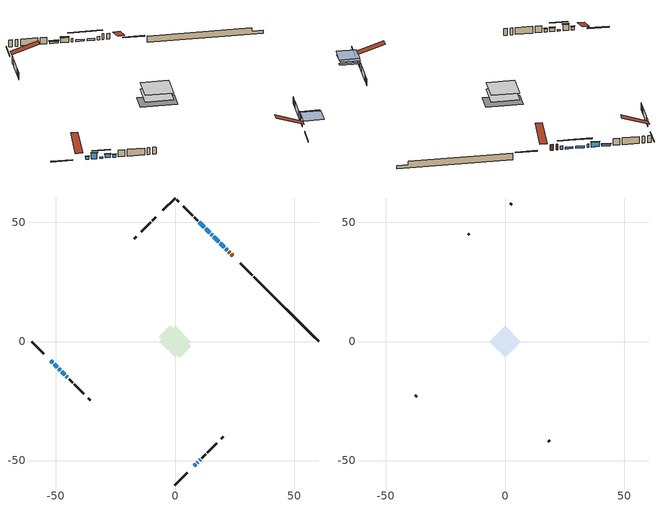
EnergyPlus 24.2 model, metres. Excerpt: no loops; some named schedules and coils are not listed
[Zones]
conditioned space
 floor adiabatic (AdiabaticFloorConstruction): -6.69,0 0,6.69 6.69,0 0,-6.69 z0.81
 floor foundation (Slab1 construction): -6.79,1.94 -1.94,6.79 6.79,-1.94 1.94,-6.79 z-1.53
 wall outside (RimJoist1 construction): 0,-60.26 5.09,-55.17 / -60.26,0 -55.17,-5.09 / 0,60.26 -5.09,55.17 / 32.44,27.81 27.35,32.9 z0.81:1.11
 wall outside (AdiabaticWallConstruction 1): 24.32,35.94 23.59,36.67 / 22.93,37.33 22.55,37.71 z0.81:2.84
 wall outside (AdiabaticWallConstruction): 21.9,38.36 21.41,38.85 / 15.66,44.59 15.29,44.97 z0.81:2.03; -52.14,-8.12 -51.43,-8.82 / -45.74,-14.52 -45.14,-15.12 z0.81:1.8; -50.78,-9.48 -49.48,-10.77 z0.81:2.94; 20.75,39.51 18.99,41.27 / 18.33,41.92 16.32,43.94 / 12.22,48.04 10.2,50.06 z0.81:1.5; 8.12,-52.14 8.77,-51.49 z0.81:1.42; 9.42,-50.83 9.65,-50.61 z0.81:1.14; -48.83,-11.43 -48.18,-12.08 z0.81:1.27; 14.63,45.62 12.87,47.39 z0.81:2.54; 10.3,-49.96 10.68,-49.58 z0.81:2.13; -47.53,-12.73 -46.39,-13.87 z0.81:2.05
 wall outside (Wall1 construction): 11.34,-48.92 12.82,-47.44 / -44.49,-15.77 -43,-17.26 / -8.12,52.14 -9.61,50.65 / 9.55,50.71 8.06,52.2 z0.81:3.25
 wall outside (Wall2 construction): 13.48,-46.78 17.48,-42.78 / -42.34,-17.92 -38.34,-21.91 / -10.27,49.99 -14.27,45.99 / 7.4,52.86 3.4,56.86 z0.81:3.25
 wall outside (Wall4 construction): 19.39,-40.87 20.22,-40.04 / -36.43,-23.82 -35.6,-24.66 / -16.18,44.08 -17.01,43.25 / 1.49,58.77 0.66,59.6 z0.81:3.25
 wall foundation (FoundationWall1 construction): 33.1,27.16,-1.53 33.1,27.16,0.81 57.54,2.72,0.81 57.54,2.72,-0.42 60.26,0,-0.42 60.26,0,-1.53
 window (WindowConstruction 6): 21.9,38.36 21.41,38.85 z0.81:2.03
 window (WindowConstruction 4): -52.14,-8.12 -51.44,-8.82 z0.81:1.8
 window (WindowConstruction 5): -50.78,-9.48 -49.49,-10.77 z0.81:2.94
 window (WindowConstruction 9): 20.75,39.51 18.99,41.27 z0.81:1.5
 window (WindowConstruction 10): 18.33,41.93 16.32,43.94 z0.81:1.5
 window (WindowConstruction 11): 8.12,-52.14 8.77,-51.49 z0.81:1.42
 window (WindowConstruction 12): 9.43,-50.83 9.64,-50.61 z0.81:1.14
 window (WindowConstruction 13): -48.83,-11.43 -48.18,-12.08 z0.81:1.27
 window (WindowConstruction 7): 15.66,44.6 15.29,44.97 z0.81:2.03
 window (WindowConstruction): 14.63,45.63 12.87,47.39 z0.81:2.54
 window (WindowConstruction 1): 12.22,48.04 10.2,50.06 z0.81:1.5
 window (WindowConstruction 8): 10.3,-49.96 10.68,-49.58 z0.81:2.13
 window (WindowConstruction 2): -47.52,-12.73 -46.39,-13.87 z0.81:2.05
 window (WindowConstruction 3): -45.74,-14.52 -45.14,-15.11 z0.81:1.8
 door (Door): 24.32,35.94 23.59,36.67 z0.81:2.84
 door (Door 1): 22.93,37.33 22.55,37.71 z0.81:2.84
 ceiling adiabatic (AdiabaticFloorConstruction): 0,-6.69 6.69,0 0,6.69 -6.69,0 z0.81
attic - vented
 floor to conditioned space (Floor1 construction Reversed): -6.69,0 0,6.69 6.69,0 0,-6.69 z3.25
 wall outside (Wall3 construction): 18.13,-42.12 18.73,-41.53 / -37.69,-22.57 -37.09,-23.17 / -14.92,45.34 -15.52,44.74 / 2.75,57.51 2.15,58.11 z0.81:3.25
 roof outside (Roof1 construction): 7.47,-52.79,3.25 0.95,-46.27,6.32 -0.77,-47.99,6.32 5.75,-54.51,3.25; -52.79,-7.47,3.25 -46.27,-0.95,6.32 -47.99,0.77,6.32 -54.51,-5.75,3.25; -7.47,52.79,3.25 -0.95,46.27,6.32 0.77,47.99,6.32 -5.75,54.51,3.25; 24.98,35.28,3.25 18.46,28.76,6.32 20.18,27.04,6.32 26.7,33.56,3.25
shading: -51.29,-8.97 -52.28,-7.98 -52.57,-8.27 -51.58,-9.26 z2; -49.34,-10.92 -50.92,-9.34 -51.21,-9.63 -49.63,-11.21 z3.14; 17.15,43.11 22.6,37.66 22.89,37.95 17.44,43.4 z4.1; 14.48,45.78 20.18,40.08 20.47,40.37 14.77,46.07 z4.1; 10.71,-49.55 6.19,-54.07 10.93,-58.82 15.45,-54.3 z4.16; 11.58,-48.68 7.49,-52.77 12.23,-57.51 16.33,-53.42 z3.88; -46.34,-13.92 -50.67,-9.59 -50.96,-9.88 -46.63,-14.21 z3.88; 12.73,47.53 14.78,45.48 15.07,45.77 13.02,47.82 z2.74; 10.06,50.2 12.36,47.9 12.65,48.19 10.35,50.49 z1.7; 10.89,-49.37 10.09,-50.17 14.83,-54.91 15.63,-54.11 z2.43; -46.25,-14.01 -47.67,-12.59 -47.96,-12.88 -46.54,-14.3 z2.25; -45,-15.26 -45.88,-14.38 -46.17,-14.67 -45.29,-15.55 z2
[Building]
Building 1: Terrain=Suburbs
[Site:Location]
Lennoxville_QC: Latitude {deg}=45.37; Longitude {deg}=-71.82; Time Zone {hr}=-5; Elevation {m}=181; Keep Site Location Information=Yes
[Site:GroundTemperature:Shallow]
1.13419, -1.04782, -1.22257, -0.187089, 3.96977, 8.10726, 11.6942, 13.9665, 14.1596, 12.3115, 8.81593, 4.80536
[Site:WaterMainsTemperature]
Calculation Method=Schedule; Temperature Schedule=mains temperature schedule
[Material] Roughness=Rough; Thermal Absorptance=0.9
Name | Thickness {m} | Conductivity {W/m-K} | Density {kg/m3} | Specific Heat {J/kg-K} | Solar Absorptance | Visible Absorptance
asphalt or fiberglass shingles | 0.00635 | 0.162714 | 1121.4 | 1465.45 | 0.4 | 0.4
ceiling loosefill ins | 0.169333 | 0.0480833 | 16.02 | 1046.75 | 0.7 | 0.7
ceiling stud and cavity | 0.1397 | 0.0832499 | 65.682 | 1177.47 | 0.7 | 0.7
concrete 4.0 in. | 0.1016 | 1.803125 | 2242.8 | 837.4 | 0.7 | 0.7
concrete 8.0 in. | 0.2032 | 1.803125 | 2242.8 | 837.4 | 0.7 | 0.7
door material | 0.04445 | 0.0451087 | 512.64 | 1214.23 | 0.7 | 0.7
exterior vertical ins | 0.0401387 | 0.029427 | 32.04 | 1214.23 | 0.7 | 0.7
floor covering | 0.0127 | 0.0433444 | 54.468 | 1339.84 | 0.6 | 0.6
floor rigid ins; wall rigid ins | 0.512978 | 0.029427 | 32.04 | 1214.23 | 0.7 | 0.7
floor stud and cavity | 0.1397 | 1.75129 | 37.0049 | 1207.88 | 0.7 | 0.7
furniture material conditioned space 1 | 0.1524 | 0.115458 | 640.8 | 1214.23 | 0.6 | 0.6
gypsum board | 0.0127 | 0.160291 | 801 | 837.4 | 0.6 | 0.6
gypsum board 1 | 0.0127 | 0.160291 | 801 | 837.4 | 0.7 | 0.7
osb sheathing 0.5 in. | 0.0127 | 0.115458 | 512.64 | 1214.23 | 0.7 | 0.7
osb sheathing 0.75 in. | 0.01905 | 0.115458 | 512.64 | 1214.23 | 0.7 | 0.7
osb sheathing 2.0 in. | 0.0508 | 0.115458 | 512.64 | 1214.23 | 0.7 | 0.7
rim joist stud and cavity | 0.0508 | 0.0454632 | 125.044 | 1163.47 | 0.6 | 0.6
wall stud and cavity | 0.1397 | 0.107214 | 139.0536 | 1170.24 | 0.7 | 0.7
wall stud and cavity 1 | 0.1397 | 0.0950161 | 139.0536 | 1170.24 | 0.7 | 0.7
wall stud and cavity 2 | 0.0889 | 6.1454 | 50.32683 | 1063.81 | 0.6 | 0.6
wall stud and cavity 3 | 0.1397 | 0.152171 | 139.0536 | 1170.24 | 0.7 | 0.7
wall stud and cavity 4 | 0.0889 | 0.380278 | 52.3479 | 1209.89 | 0.7 | 0.7
wall stud and cavity 5 | 0.0889 | 0.391764 | 83.0341 | 1211.67 | 0.7 | 0.7
wood siding | 0.0254 | 0.102417 | 544.68 | 1172.36 | 0.4 | 0.4
wood siding 1 | 0.00254 | 0.102417 | 544.68 | 1172.36 | 0.4 | 0.4
wood siding 2; wood siding 3; wood siding 4 | 0.0254 | 0.102417 | 544.68 | 1172.36 | 0.7 | 0.7
[WindowMaterial:SimpleGlazingSystem]
Name | U-Factor {W/m2-K} | Solar Heat Gain Coefficient
WindowMaterial | 2.890102 | 0.66
WindowMaterial 1 | 2.969594 | 0.55
WindowMaterial 10 | 3.000823 | 0.53
WindowMaterial 11 | 3.0383 | 0.46
WindowMaterial 12 | 2.99685 | 0.17
WindowMaterial 13 | 3.05136 | 0.42
WindowMaterial 2 | 2.921331 | 0.62
WindowMaterial 3 | 2.96789 | 0.55
WindowMaterial 4 | 2.95767 | 0.57
WindowMaterial 5 | 4.18071 | 0.68
WindowMaterial 6 | 2.975272 | 0.62
WindowMaterial 7 | 3.14959 | 0.45
WindowMaterial 8 | 3.023535 | 0.48
WindowMaterial 9 | 2.975272 | 0.56
[Construction]
AdiabaticFloorConstruction: floor stud and cavity, floor rigid ins, osb sheathing 0.75 in., floor covering
AdiabaticWallConstruction: wood siding 3, wall rigid ins, wall stud and cavity 4, gypsum board
AdiabaticWallConstruction 1: wood siding 4, wall rigid ins, wall stud and cavity 4, gypsum board
Door; Door 1: door material
Floor1 construction Reversed: gypsum board, ceiling stud and cavity, ceiling loosefill ins
FoundationWall1 construction: concrete 8.0 in., gypsum board 1
furniture construction conditioned space 1: furniture material conditioned space 1
PartitionWallConstruction: gypsum board, wall stud and cavity 5, gypsum board
RimJoist1 construction: wood siding 2, osb sheathing 2.0 in., rim joist stud and cavity
Roof1 construction: asphalt or fiberglass shingles
Slab1 construction: concrete 4.0 in.
Wall1 construction: wood siding, osb sheathing 0.5 in., wall stud and cavity, gypsum board
Wall2 construction: wood siding, osb sheathing 0.5 in., wall stud and cavity 1, gypsum board
Wall3 construction: wood siding 1, wall stud and cavity 2
Wall4 construction: wood siding, osb sheathing 0.5 in., wall stud and cavity 3, gypsum board
WindowConstruction: WindowMaterial
WindowConstruction 1: WindowMaterial 1
WindowConstruction 10: WindowMaterial 10
WindowConstruction 11: WindowMaterial 11
WindowConstruction 12: WindowMaterial 12
WindowConstruction 13: WindowMaterial 13
WindowConstruction 2: WindowMaterial 2
WindowConstruction 3: WindowMaterial 3
WindowConstruction 4: WindowMaterial 4
WindowConstruction 5: WindowMaterial 5
WindowConstruction 6: WindowMaterial 6
WindowConstruction 7: WindowMaterial 7
WindowConstruction 8: WindowMaterial 8
WindowConstruction 9: WindowMaterial 9
[Zone] Multiplier=1; Part of Total Floor Area=Yes
Name | Volume {m3}
attic - vented | 44.7228
conditioned space | 434
[Space]
Name | Zone | Volume {m3}
attic - vented 1 | attic - vented | 44.7228
conditioned space 1 | conditioned space | 434
[ZoneInfiltration:EffectiveLeakageArea]
infil attic - vented 1: Zone or Space=attic - vented 1; Schedule=Always On Discrete; Effective Air Leakage Area {cm2}=3841.29; Stack Coefficient=0.000383304; Wind Coefficient=1.32279e-05
[ZoneMixing]
whole house fan mix: Zone or Space=attic - vented; Schedule=Always On Continuous; Design Flow Rate Calculation Method=Flow/Zone; Design Flow Rate {m3/s}=0; Source Zone or Space=conditioned space
[SurfaceProperty:ExposedFoundationPerimeter]
Slab1: Exposed Perimeter Calculation Method=TotalExposedPerimeter; Total Exposed Perimeter {m}=38.406
[InternalMass] Zone or ZoneList=conditioned space; Space or SpaceList=conditioned space 1
Name | Construction | Surface Area {m2}
furniture mass conditioned space 1 | furniture construction conditioned space 1 | 69.72
partition wall mass | PartitionWallConstruction | 174.3
[Lights]
interior lighting: Zone or ZoneList or Space or SpaceList=conditioned space 1; Schedule=interior lighting schedule; Design Level Calculation Method=LightingLevel; Lighting Level {W}=343.2; Return Air Fraction=0; Fraction Radiant=0.6; Fraction Visible=0.2; Fraction Replaceable=1
[People]
occupants: Zone or ZoneList or Space or SpaceList=conditioned space 1; Number of People Schedule=occupants schedule; Number of People Calculation Method=People; Number of People=3; Fraction Radiant=0.314171; Sensible Heat Fraction=0.56303; Activity Level Schedule=occupants activity schedule; Carbon Dioxide Generation Rate {m3/s-W}=0; Enable ASHRAE 55 Comfort Warnings=No; Mean Radiant Temperature Calculation Type=EnclosureAveraged
[ElectricEquipment] Zone or ZoneList or Space or SpaceList=conditioned space 1; Design Level Calculation Method=EquipmentLevel
Name | Schedule | Design Level {W} | Fraction Latent | Fraction Radiant | Fraction Lost
clothes dryer | clothes dryer schedule | 140.772 | 0.015 | 0.081 | 0.85
clothes washer | clothes washer schedule | 32.1985 | 0.03 | 0.162 | 0.7
cooking range | cooking range schedule | 215.147 | 0.08 | 0.432 | 0.2
dishwasher | dishwasher schedule | 66.8632 | 0.3 | 0.18 | 0.4
fridge | fridge schedule | 72.9452 | 0 | 0.6 | 0
mech vent bath fan 0 | mech vent bath fan 0 schedule | 50.2 | 0 | 0 | 1
mech vent bath fan 1 | mech vent bath fan 1 schedule | 50.2 | 0 | 0 | 1
mech vent house fan | mech vent house fan schedule | 0 | 0 | 0 | 1
mech vent house fan cfis | mech vent house fan cfis schedule | 0 | 0 | 0 | 0
mech vent range fan 0 | mech vent range fan 0 schedule | 57 | 0 | 0 | 1
misc plug loads | misc plug loads schedule | 494.7 | 0.045 | 0.513 | 0.1
whole house fan | Always On Discrete | 0 | 0 | 0 | 1
[OtherEquipment] Zone or ZoneList or Space or SpaceList=conditioned space 1; Design Level Calculation Method=EquipmentLevel
Name | Fuel Type | Schedule | Design Level {W} | Fraction Latent | Fraction Radiant | Fraction Lost
clothes dryer 1 | Electricity | clothes dryer schedule | 0 | 0.015 | 0.081 | 0.85
cooking range 1 | Electricity | cooking range schedule | 0 | 0.08 | 0.432 | 0.2
general water use latent | None | general water use schedule | 62.594 | 1 | 0 | 0
general water use sensible | None | general water use schedule | -61.6891 | 0 | 0.6 | 0
mech vent house fan latent load | None | Always On Discrete | 0 | 1 | 0 | 0
mech vent house fan sensible load | None | Always On Discrete | 0 | 0 | 0 | 0
water heater energy adjustment1 | Electricity | Always On Discrete | 0.01 | 0 | 0 | 1
[ZoneInfiltration:DesignFlowRate] Zone or ZoneList or Space or SpaceList=conditioned space 1; Schedule=Always On Discrete; Design Flow Rate Calculation Method=Flow/Zone; Design Flow Rate {m3/s}=0
infil flow; natural vent flow; whole house fan flow
[ZoneControl:Thermostat]
conditioned space Thermostat: Zone or ZoneList=conditioned space; Control Type Schedule=conditioned space Thermostat Schedule; Control 1=conditioned space temperature setpoint; Temperature Difference Between Cutout And Setpoint {deltaC}=0
[ThermostatSetpoint:DualSetpoint]
conditioned space temperature setpoint: Heating Setpoint Temperature Schedule=heating setpoint; Cooling Setpoint Temperature Schedule=cooling setpoint
[AirLoopHVAC:UnitarySystem]
unit heater unitary system: Control Type=Load; Controlling Zone or Thermostat Location=conditioned space; Dehumidification Control Type=None; Availability Schedule=Always On Discrete; Supply Fan=unit heater supply fan; Fan Placement=BlowThrough; Supply Air Fan Operating Mode Schedule=unit heater auto fan schedule; Heating Coil=unit heater htg coil; DX Heating Coil Sizing Ratio=1; Use DOAS DX Cooling Coil=No; Minimum Supply Air Temperature {C}=2; Latent Load Control=SensibleOnlyLoadControl; Cooling Supply Air Flow Rate Method=None; Heating Supply Air Flow Rate Method=SupplyAirFlowRate; Heating Supply Air Flow Rate {m3/s}=0.00141584; No Load Supply Air Flow Rate Method=SupplyAirFlowRate; No Load Supply Air Flow Rate {m3/s}=0; No Load Supply Air Flow Rate Control Set To Low Speed=Yes; Maximum Supply Air Temperature {C}=48.8889; Maximum Outdoor Dry-Bulb Temperature for Supplemental Heater Operation {C}=21; Ancillary On-Cycle Electric Power {W}=0; Ancillary Off-Cycle Electric Power {W}=0
[Zone equipment]
conditioned space: electric baseboard, unit heater unitary system
[Foundation:Kiva]
Foundation Kiva 1: Initial Indoor Air Temperature {C}=18; Wall Height Above Grade {m}=0.810006; Wall Depth Below Slab {m}=0.2032; Custom Block Material Name 1=exterior vertical ins; Custom Block Depth 1 {m}=2.34001; Custom Block X Position 1 {m}=0.2159; Custom Block Z Position 1 {m}=0
[Foundation:Kiva:Settings]
Soil Conductivity {W/m-K}=0.849921; Soil Density {kg/m3}=1842.3; Soil Specific Heat {J/kg-K}=418.7; Ground Solar Absorptivity=0.9; Ground Thermal Absorptivity=0.9; Ground Surface Roughness {m}=0.03; Far-Field Width {m}=40; Deep-Ground Boundary Condition=ZeroFlux; Deep-Ground Depth {m}=40; Minimum Cell Dimension {m}=0.2; Maximum Cell Growth Coefficient=3; Simulation Timestep=Timestep
[Exterior:Lights]
exterior lighting: Schedule=exterior lighting schedule; Design Level {W}=75.6
[EnergyManagementSystem:Sensor] Output:Variable or Output:Meter Index Key=conditioned space
Name | Output:Variable or Output:Meter
conditioned_space_clg_unmet_s | Zone Cooling Setpoint Not Met Time
conditioned_space_htg_unmet_s | Zone Heating Setpoint Not Met Time
fridge_tin_s; tin_s; tin_s_1 | Zone Mean Air Temperature
tout_s | Zone Outdoor Air Drybulb Temperature
win_s | Zone Air Humidity Ratio
[Schedule:Constant]
Name | Hourly Value
Always On Continuous; mech vent house fan schedule; mech vent house fan cfis schedule; Always On Discrete | 1
occupants activity schedule | 117.228
fridge schedule; unit heater auto fan schedule | 0
[Schedule:Week:Daily]
interior lighting schedule Week Rule - Jan1-Jan27: interior lighting schedule day, interior lighting schedule day, interior lighting schedule day, interior lighting schedule day, interior lighting schedule day, interior lighting schedule day, interior lighting schedule day, interior lighting schedule default day, interior lighting schedule default day, interior lighting schedule default day, interior lighting schedule default day, interior lighting schedule default day
interior lighting schedule Week Rule - Jan28-Feb3: interior lighting schedule day, interior lighting schedule day, interior lighting schedule day, interior lighting schedule day, interior lighting schedule day 1, interior lighting schedule day 1, interior lighting schedule day 1, interior lighting schedule default day, interior lighting schedule default day, interior lighting schedule default day, interior lighting schedule default day, interior lighting schedule default day
interior lighting schedule Week Rule - Feb4-Feb24: interior lighting schedule day 1, interior lighting schedule day 1, interior lighting schedule day 1, interior lighting schedule day 1, interior lighting schedule day 1, interior lighting schedule day 1, interior lighting schedule day 1, interior lighting schedule default day, interior lighting schedule default day, interior lighting schedule default day, interior lighting schedule default day, interior lighting schedule default day
interior lighting schedule Week Rule - Feb25-Mar3: interior lighting schedule day 1, interior lighting schedule day 1, interior lighting schedule day 1, interior lighting schedule day 1, interior lighting schedule day 2, interior lighting schedule day 2, interior lighting schedule day 2, interior lighting schedule default day, interior lighting schedule default day, interior lighting schedule default day, interior lighting schedule default day, interior lighting schedule default day
interior lighting schedule Week Rule - Mar4-Mar31: interior lighting schedule day 2, interior lighting schedule day 2, interior lighting schedule day 2, interior lighting schedule day 2, interior lighting schedule day 2, interior lighting schedule day 2, interior lighting schedule day 2, interior lighting schedule default day, interior lighting schedule default day, interior lighting schedule default day, interior lighting schedule default day, interior lighting schedule default day
interior lighting schedule Week Rule - Apr1-Apr28: interior lighting schedule day 3, interior lighting schedule day 3, interior lighting schedule day 3, interior lighting schedule day 3, interior lighting schedule day 3, interior lighting schedule day 3, interior lighting schedule day 3, interior lighting schedule default day, interior lighting schedule default day, interior lighting schedule default day, interior lighting schedule default day, interior lighting schedule default day
interior lighting schedule Week Rule - Apr29-May5: interior lighting schedule day 3, interior lighting schedule day 3, interior lighting schedule day 4, interior lighting schedule day 4, interior lighting schedule day 4, interior lighting schedule day 4, interior lighting schedule day 4, interior lighting schedule default day, interior lighting schedule default day, interior lighting schedule default day, interior lighting schedule default day, interior lighting schedule default day
interior lighting schedule Week Rule - May6-May26: interior lighting schedule day 4, interior lighting schedule day 4, interior lighting schedule day 4, interior lighting schedule day 4, interior lighting schedule day 4, interior lighting schedule day 4, interior lighting schedule day 4, interior lighting schedule default day, interior lighting schedule default day, interior lighting schedule default day, interior lighting schedule default day, interior lighting schedule default day
interior lighting schedule Week Rule - May27-Jun2: interior lighting schedule day 4, interior lighting schedule day 4, interior lighting schedule day 4, interior lighting schedule day 4, interior lighting schedule day 4, interior lighting schedule day 5, interior lighting schedule day 5, interior lighting schedule default day, interior lighting schedule default day, interior lighting schedule default day, interior lighting schedule default day, interior lighting schedule default day
interior lighting schedule Week Rule - Jun3-Jun30: interior lighting schedule day 5, interior lighting schedule day 5, interior lighting schedule day 5, interior lighting schedule day 5, interior lighting schedule day 5, interior lighting schedule day 5, interior lighting schedule day 5, interior lighting schedule default day, interior lighting schedule default day, interior lighting schedule default day, interior lighting schedule default day, interior lighting schedule default day
interior lighting schedule Week Rule - Jul1-Jul28: interior lighting schedule day 6, interior lighting schedule day 6, interior lighting schedule day 6, interior lighting schedule day 6, interior lighting schedule day 6, interior lighting schedule day 6, interior lighting schedule day 6, interior lighting schedule default day, interior lighting schedule default day, interior lighting schedule default day, interior lighting schedule default day, interior lighting schedule default day
interior lighting schedule Week Rule - Jul29-Aug4: interior lighting schedule day 6, interior lighting schedule day 6, interior lighting schedule day 6, interior lighting schedule day 7, interior lighting schedule day 7, interior lighting schedule day 7, interior lighting schedule day 7, interior lighting schedule default day, interior lighting schedule default day, interior lighting schedule default day, interior lighting schedule default day, interior lighting schedule default day
interior lighting schedule Week Rule - Aug5-Aug25: interior lighting schedule day 7, interior lighting schedule day 7, interior lighting schedule day 7, interior lighting schedule day 7, interior lighting schedule day 7, interior lighting schedule day 7, interior lighting schedule day 7, interior lighting schedule default day, interior lighting schedule default day, interior lighting schedule default day, interior lighting schedule default day, interior lighting schedule default day
interior lighting schedule Week Rule - Aug26-Sep1: interior lighting schedule day 7, interior lighting schedule day 7, interior lighting schedule day 7, interior lighting schedule day 7, interior lighting schedule day 7, interior lighting schedule day 7, interior lighting schedule day 8, interior lighting schedule default day, interior lighting schedule default day, interior lighting schedule default day, interior lighting schedule default day, interior lighting schedule default day
interior lighting schedule Week Rule - Sep2-Sep29: interior lighting schedule day 8, interior lighting schedule day 8, interior lighting schedule day 8, interior lighting schedule day 8, interior lighting schedule day 8, interior lighting schedule day 8, interior lighting schedule day 8, interior lighting schedule default day, interior lighting schedule default day, interior lighting schedule default day, interior lighting schedule default day, interior lighting schedule default day
interior lighting schedule Week Rule - Sep30-Oct6: interior lighting schedule day 8, interior lighting schedule day 9, interior lighting schedule day 9, interior lighting schedule day 9, interior lighting schedule day 9, interior lighting schedule day 9, interior lighting schedule day 9, interior lighting schedule default day, interior lighting schedule default day, interior lighting schedule default day, interior lighting schedule default day, interior lighting schedule default day
interior lighting schedule Week Rule - Oct7-Oct27: interior lighting schedule day 9, interior lighting schedule day 9, interior lighting schedule day 9, interior lighting schedule day 9, interior lighting schedule day 9, interior lighting schedule day 9, interior lighting schedule day 9, interior lighting schedule default day, interior lighting schedule default day, interior lighting schedule default day, interior lighting schedule default day, interior lighting schedule default day
interior lighting schedule Week Rule - Oct28-Nov3: interior lighting schedule day 9, interior lighting schedule day 9, interior lighting schedule day 9, interior lighting schedule day 9, interior lighting schedule day 10, interior lighting schedule day 10, interior lighting schedule day 10, interior lighting schedule default day, interior lighting schedule default day, interior lighting schedule default day, interior lighting schedule default day, interior lighting schedule default day
interior lighting schedule Week Rule - Nov4-Nov24: interior lighting schedule day 10, interior lighting schedule day 10, interior lighting schedule day 10, interior lighting schedule day 10, interior lighting schedule day 10, interior lighting schedule day 10, interior lighting schedule day 10, interior lighting schedule default day, interior lighting schedule default day, interior lighting schedule default day, interior lighting schedule default day, interior lighting schedule default day
interior lighting schedule Week Rule - Nov25-Dec1: interior lighting schedule day 10, interior lighting schedule day 10, interior lighting schedule day 10, interior lighting schedule day 10, interior lighting schedule day 10, interior lighting schedule day 10, interior lighting schedule day 11, interior lighting schedule default day, interior lighting schedule default day, interior lighting schedule default day, interior lighting schedule default day, interior lighting schedule default day
interior lighting schedule Week Rule - Dec2-Dec31: interior lighting schedule day 11, interior lighting schedule day 11, interior lighting schedule day 11, interior lighting schedule day 11, interior lighting schedule day 11, interior lighting schedule day 11, interior lighting schedule day 11, interior lighting schedule default day, interior lighting schedule default day, interior lighting schedule default day, interior lighting schedule default day, interior lighting schedule default day
occupants schedule Week Rule - Jan1-Dec31: occupants schedule day, occupants schedule day, occupants schedule day, occupants schedule day, occupants schedule day, occupants schedule day, occupants schedule day, occupants schedule default day, occupants schedule default day, occupants schedule default day, occupants schedule default day, occupants schedule default day
clothes dryer schedule Week Rule - Jan1-Dec31: clothes dryer schedule day, clothes dryer schedule day, clothes dryer schedule day, clothes dryer schedule day, clothes dryer schedule day, clothes dryer schedule day, clothes dryer schedule day, clothes dryer schedule default day, clothes dryer schedule default day, clothes dryer schedule default day, clothes dryer schedule default day, clothes dryer schedule default day
clothes washer schedule Week Rule - Jan1-Dec31: clothes washer schedule day, clothes washer schedule day, clothes washer schedule day, clothes washer schedule day, clothes washer schedule day, clothes washer schedule day, clothes washer schedule day, clothes washer schedule default day, clothes washer schedule default day, clothes washer schedule default day, clothes washer schedule default day, clothes washer schedule default day
cooking range schedule Week Rule - Jan1-Dec31: cooking range schedule day, cooking range schedule day, cooking range schedule day, cooking range schedule day, cooking range schedule day, cooking range schedule day, cooking range schedule day, cooking range schedule default day, cooking range schedule default day, cooking range schedule default day, cooking range schedule default day, cooking range schedule default day
dishwasher schedule Week Rule - Jan1-Dec31: dishwasher schedule day, dishwasher schedule day, dishwasher schedule day, dishwasher schedule day, dishwasher schedule day, dishwasher schedule day, dishwasher schedule day, dishwasher schedule default day, dishwasher schedule default day, dishwasher schedule default day, dishwasher schedule default day, dishwasher schedule default day
mech vent bath fan 0 schedule Week Rule - Jan1-Dec31: mech vent bath fan 0 schedule day, mech vent bath fan 0 schedule day, mech vent bath fan 0 schedule day, mech vent bath fan 0 schedule day, mech vent bath fan 0 schedule day, mech vent bath fan 0 schedule day, mech vent bath fan 0 schedule day, mech vent bath fan 0 schedule default day, mech vent bath fan 0 schedule default day, mech vent bath fan 0 schedule default day, mech vent bath fan 0 schedule default day, mech vent bath fan 0 schedule default day
mech vent bath fan 1 schedule Week Rule - Jan1-Dec31: mech vent bath fan 1 schedule day, mech vent bath fan 1 schedule day, mech vent bath fan 1 schedule day, mech vent bath fan 1 schedule day, mech vent bath fan 1 schedule day, mech vent bath fan 1 schedule day, mech vent bath fan 1 schedule day, mech vent bath fan 1 schedule default day, mech vent bath fan 1 schedule default day, mech vent bath fan 1 schedule default day, mech vent bath fan 1 schedule default day, mech vent bath fan 1 schedule default day
mech vent range fan 0 schedule Week Rule - Jan1-Dec31: mech vent range fan 0 schedule day, mech vent range fan 0 schedule day, mech vent range fan 0 schedule day, mech vent range fan 0 schedule day, mech vent range fan 0 schedule day, mech vent range fan 0 schedule day, mech vent range fan 0 schedule day, mech vent range fan 0 schedule default day, mech vent range fan 0 schedule default day, mech vent range fan 0 schedule default day, mech vent range fan 0 schedule default day, mech vent range fan 0 schedule default day
misc plug loads schedule Week Rule - Jan1-Dec31: misc plug loads schedule day, misc plug loads schedule day, misc plug loads schedule day, misc plug loads schedule day, misc plug loads schedule day, misc plug loads schedule day, misc plug loads schedule day, misc plug loads schedule default day, misc plug loads schedule default day, misc plug loads schedule default day, misc plug loads schedule default day, misc plug loads schedule default day
general water use schedule Week Rule - Jan1-Dec31: general water use schedule day, general water use schedule day, general water use schedule day, general water use schedule day, general water use schedule day, general water use schedule day, general water use schedule day, general water use schedule default day, general water use schedule default day, general water use schedule default day, general water use schedule default day, general water use schedule default day
exterior lighting schedule Week Rule - Jan1-Jan27: exterior lighting schedule day, exterior lighting schedule day, exterior lighting schedule day, exterior lighting schedule day, exterior lighting schedule day, exterior lighting schedule day, exterior lighting schedule day, exterior lighting schedule default day, exterior lighting schedule default day, exterior lighting schedule default day, exterior lighting schedule default day, exterior lighting schedule default day
exterior lighting schedule Week Rule - Jan28-Feb3: exterior lighting schedule day, exterior lighting schedule day, exterior lighting schedule day, exterior lighting schedule day, exterior lighting schedule day 1, exterior lighting schedule day 1, exterior lighting schedule day 1, exterior lighting schedule default day, exterior lighting schedule default day, exterior lighting schedule default day, exterior lighting schedule default day, exterior lighting schedule default day
exterior lighting schedule Week Rule - Feb4-Feb24: exterior lighting schedule day 1, exterior lighting schedule day 1, exterior lighting schedule day 1, exterior lighting schedule day 1, exterior lighting schedule day 1, exterior lighting schedule day 1, exterior lighting schedule day 1, exterior lighting schedule default day, exterior lighting schedule default day, exterior lighting schedule default day, exterior lighting schedule default day, exterior lighting schedule default day
exterior lighting schedule Week Rule - Feb25-Mar3: exterior lighting schedule day 1, exterior lighting schedule day 1, exterior lighting schedule day 1, exterior lighting schedule day 1, exterior lighting schedule day 2, exterior lighting schedule day 2, exterior lighting schedule day 2, exterior lighting schedule default day, exterior lighting schedule default day, exterior lighting schedule default day, exterior lighting schedule default day, exterior lighting schedule default day
exterior lighting schedule Week Rule - Mar4-Mar31: exterior lighting schedule day 2, exterior lighting schedule day 2, exterior lighting schedule day 2, exterior lighting schedule day 2, exterior lighting schedule day 2, exterior lighting schedule day 2, exterior lighting schedule day 2, exterior lighting schedule default day, exterior lighting schedule default day, exterior lighting schedule default day, exterior lighting schedule default day, exterior lighting schedule default day
exterior lighting schedule Week Rule - Apr1-Apr28: exterior lighting schedule day 3, exterior lighting schedule day 3, exterior lighting schedule day 3, exterior lighting schedule day 3, exterior lighting schedule day 3, exterior lighting schedule day 3, exterior lighting schedule day 3, exterior lighting schedule default day, exterior lighting schedule default day, exterior lighting schedule default day, exterior lighting schedule default day, exterior lighting schedule default day
exterior lighting schedule Week Rule - Apr29-May5: exterior lighting schedule day 3, exterior lighting schedule day 3, exterior lighting schedule day 4, exterior lighting schedule day 4, exterior lighting schedule day 4, exterior lighting schedule day 4, exterior lighting schedule day 4, exterior lighting schedule default day, exterior lighting schedule default day, exterior lighting schedule default day, exterior lighting schedule default day, exterior lighting schedule default day
exterior lighting schedule Week Rule - May6-May26: exterior lighting schedule day 4, exterior lighting schedule day 4, exterior lighting schedule day 4, exterior lighting schedule day 4, exterior lighting schedule day 4, exterior lighting schedule day 4, exterior lighting schedule day 4, exterior lighting schedule default day, exterior lighting schedule default day, exterior lighting schedule default day, exterior lighting schedule default day, exterior lighting schedule default day
exterior lighting schedule Week Rule - May27-Jun2: exterior lighting schedule day 4, exterior lighting schedule day 4, exterior lighting schedule day 4, exterior lighting schedule day 4, exterior lighting schedule day 4, exterior lighting schedule day 5, exterior lighting schedule day 5, exterior lighting schedule default day, exterior lighting schedule default day, exterior lighting schedule default day, exterior lighting schedule default day, exterior lighting schedule default day
[Schedule:Year]
interior lighting schedule: interior lighting schedule Week Rule - Jan1-Jan27, 1, 1, 1, 27, interior lighting schedule Week Rule - Jan28-Feb3, 1, 28, 2, 3, interior lighting schedule Week Rule - Feb4-Feb24, 2, 4, 2, 24, interior lighting schedule Week Rule - Feb25-Mar3, 2, 25, 3, 3, interior lighting schedule Week Rule - Mar4-Mar31, 3, 4, 3, 31, interior lighting schedule Week Rule - Apr1-Apr28, 4, 1, 4, 28, interior lighting schedule Week Rule - Apr29-May5, 4, 29, 5, 5, interior lighting schedule Week Rule - May6-May26, 5, 6, 5, 26, interior lighting schedule Week Rule - May27-Jun2, 5, 27, 6, 2, interior lighting schedule Week Rule - Jun3-Jun30, 6, 3, 6, 30, interior lighting schedule Week Rule - Jul1-Jul28, 7, 1, 7, 28, interior lighting schedule Week Rule - Jul29-Aug4, 7, 29, 8, 4, interior lighting schedule Week Rule - Aug5-Aug25, 8, 5, 8, 25, interior lighting schedule Week Rule - Aug26-Sep1, 8, 26, 9, 1, interior lighting schedule Week Rule - Sep2-Sep29, 9, 2, 9, 29, interior lighting schedule Week Rule - Sep30-Oct6, 9, 30, 10, 6, interior lighting schedule Week Rule - Oct7-Oct27, 10, 7, 10, 27, interior lighting schedule Week Rule - Oct28-Nov3, 10, 28, 11, 3, interior lighting schedule Week Rule - Nov4-Nov24, 11, 4, 11, 24, interior lighting schedule Week Rule - Nov25-Dec1, 11, 25, 12, 1, interior lighting schedule Week Rule - Dec2-Dec31, 12, 2, 12, 31
occupants schedule: occupants schedule Week Rule - Jan1-Dec31, 1, 1, 12, 31
clothes dryer schedule: clothes dryer schedule Week Rule - Jan1-Dec31, 1, 1, 12, 31
clothes washer schedule: clothes washer schedule Week Rule - Jan1-Dec31, 1, 1, 12, 31
cooking range schedule: cooking range schedule Week Rule - Jan1-Dec31, 1, 1, 12, 31
dishwasher schedule: dishwasher schedule Week Rule - Jan1-Dec31, 1, 1, 12, 31
mech vent bath fan 0 schedule: mech vent bath fan 0 schedule Week Rule - Jan1-Dec31, 1, 1, 12, 31
mech vent bath fan 1 schedule: mech vent bath fan 1 schedule Week Rule - Jan1-Dec31, 1, 1, 12, 31
mech vent range fan 0 schedule: mech vent range fan 0 schedule Week Rule - Jan1-Dec31, 1, 1, 12, 31
misc plug loads schedule: misc plug loads schedule Week Rule - Jan1-Dec31, 1, 1, 12, 31
general water use schedule: general water use schedule Week Rule - Jan1-Dec31, 1, 1, 12, 31
exterior lighting schedule: exterior lighting schedule Week Rule - Jan1-Jan27, 1, 1, 1, 27, exterior lighting schedule Week Rule - Jan28-Feb3, 1, 28, 2, 3, exterior lighting schedule Week Rule - Feb4-Feb24, 2, 4, 2, 24, exterior lighting schedule Week Rule - Feb25-Mar3, 2, 25, 3, 3, exterior lighting schedule Week Rule - Mar4-Mar31, 3, 4, 3, 31, exterior lighting schedule Week Rule - Apr1-Apr28, 4, 1, 4, 28, exterior lighting schedule Week Rule - Apr29-May5, 4, 29, 5, 5, exterior lighting schedule Week Rule - May6-May26, 5, 6, 5, 26, exterior lighting schedule Week Rule - May27-Jun2, 5, 27, 6, 2, exterior lighting schedule Week Rule - Jun3-Jun30, 6, 3, 6, 30, exterior lighting schedule Week Rule - Jul1-Jul28, 7, 1, 7, 28, exterior lighting schedule Week Rule - Jul29-Aug4, 7, 29, 8, 4, exterior lighting schedule Week Rule - Aug5-Aug25, 8, 5, 8, 25, exterior lighting schedule Week Rule - Aug26-Sep1, 8, 26, 9, 1, exterior lighting schedule Week Rule - Sep2-Sep29, 9, 2, 9, 29, exterior lighting schedule Week Rule - Sep30-Oct6, 9, 30, 10, 6, exterior lighting schedule Week Rule - Oct7-Oct27, 10, 7, 10, 27, exterior lighting schedule Week Rule - Oct28-Nov3, 10, 28, 11, 3, exterior lighting schedule Week Rule - Nov4-Nov24, 11, 4, 11, 24, exterior lighting schedule Week Rule - Nov25-Dec1, 11, 25, 12, 1, exterior lighting schedule Week Rule - Dec2-Dec31, 12, 2, 12, 31
[Schedule:Compact]
conditioned space Thermostat Schedule: Through: 12/31, For: AllDays, Until: 24:00, 4
mains temperature schedule: Through: 01/01, For: AllDays, Until: 24:00, 5.95333, Through: 01/02, For: AllDays, Until: 24:00, 5.88111, Through: 01/03, For: AllDays, Until: 24:00, 5.81, Through: 01/04, For: AllDays, Until: 24:00, 5.74, Through: 01/05, For: AllDays, Until: 24:00, 5.67111, Through: 01/06, For: AllDays, Until: 24:00, 5.60333, Through: 01/07, For: AllDays, Until: 24:00, 5.53667, Through: 01/08, For: AllDays, Until: 24:00, 5.47111, Through: 01/09, For: AllDays, Until: 24:00, 5.40722, Through: 01/10, For: AllDays, Until: 24:00, 5.34444, Through: 01/11, For: AllDays, Until: 24:00, 5.28278, Through: 01/12, For: AllDays, Until: 24:00, 5.22278, Through: 01/13, For: AllDays, Until: 24:00, 5.16333, Through: 01/14, For: AllDays, Until: 24:00, 5.10611, Through: 01/15, For: AllDays, Until: 24:00, 5.04944, Through: 01/16, For: AllDays, Until: 24:00, 4.995, Through: 01/17, For: AllDays, Until: 24:00, 4.94111, Through: 01/18, For: AllDays, Until: 24:00, 4.88889, Through: 01/19, For: AllDays, Until: 24:00, 4.83833, Through: 01/20, For: AllDays, Until: 24:00, 4.78889, Through: 01/21, For: AllDays, Until: 24:00, 4.74111, Through: 01/22, For: AllDays, Until: 24:00, 4.69444, Through: 01/23, For: AllDays, Until: 24:00, 4.64944, Through: 01/24, For: AllDays, Until: 24:00, 4.60611, Through: 01/25, For: AllDays, Until: 24:00, 4.56389, Through: 01/26, For: AllDays, Until: 24:00, 4.52333, Through: 01/27, For: AllDays, Until: 24:00, 4.48444, Through: 01/28, For: AllDays, Until: 24:00, 4.44722, Through: 01/29, For: AllDays, Until: 24:00, 4.41111, Through: 01/30, For: AllDays, Until: 24:00, 4.37667, Through: 01/31, For: AllDays, Until: 24:00, 4.34389, Through: 02/01, For: AllDays, Until: 24:00, 4.31278, Through: 02/02, For: AllDays, Until: 24:00, 4.28278, Through: 02/03, For: AllDays, Until: 24:00, 4.255, Through: 02/04, For: AllDays, Until: 24:00, 4.22833, Through: 02/05, For: AllDays, Until: 24:00, 4.20333, Through: 02/06, For: AllDays, Until: 24:00, 4.18, Through: 02/07, For: AllDays, Until: 24:00, 4.15833, Through: 02/08, For: AllDays, Until: 24:00, 4.13833, Through: 02/09, For: AllDays, Until: 24:00, 4.12, Through: 02/10, For: AllDays, Until: 24:00, 4.10333, Through: 02/11, For: AllDays, Until: 24:00, 4.08833, Through: 02/12, For: AllDays, Until: 24:00, 4.07444, Through: 02/13, For: AllDays, Until: 24:00, 4.06278, Through: 02/14, For: AllDays, Until: 24:00, 4.05278, Through: 02/15, For: AllDays, Until: 24:00, 4.04389, Through: 02/16, For: AllDays, Until: 24:00, 4.03722, Through: 02/17, For: AllDays, Until: 24:00, 4.03167, Through: 02/18, For: AllDays, Until: 24:00, 4.02833, Through: 02/19, For: AllDays, Until: 24:00, 4.02667, Through: 02/20, For: AllDays, Until: 24:00, 4.02611, Through: 02/21, For: AllDays, Until: 24:00, 4.02778, Through: 02/22, For: AllDays, Until: 24:00, 4.03056, Through: 02/23, For: AllDays, Until: 24:00, 4.03556, Through: 02/24, For: AllDays, Until: 24:00, 4.04167, Through: 02/25, For: AllDays, Until: 24:00, 4.05, Through: 02/26, For: AllDays, Until: 24:00, 4.05944, Through: 02/27, For: AllDays, Until: 24:00, 4.07111, Through: 02/28, For: AllDays, Until: 24:00, 4.08389, Through: 03/01, For: AllDays, Until: 24:00, 4.09833, Through: 03/02, For: AllDays, Until: 24:00, 4.115, Through: 03/03, For: AllDays, Until: 24:00, 4.13278, Through: 03/04, For: AllDays, Until: 24:00, 4.15222, Through: 03/05, For: AllDays, Until: 24:00, 4.17333, Through: 03/06, For: AllDays, Until: 24:00, 4.19611, Through: 03/07, For: AllDays, Until: 24:00, 4.22056, Through: 03/08, For: AllDays, Until: 24:00, 4.24667, Through: 03/09, For: AllDays, Until: 24:00, 4.27444, Through: 03/10, For: AllDays, Until: 24:00, 4.30389, Through: 03/11, For: AllDays, Until: 24:00, 4.33444, Through: 03/12, For: AllDays, Until: 24:00, 4.36667, Through: 03/13, For: AllDays, Until: 24:00, 4.40056, Through: 03/14, For: AllDays, Until: 24:00, 4.43611, Through: 03/15, For: AllDays, Until: 24:00, 4.47333, Through: 03/16, For: AllDays, Until: 24:00, 4.51167, Through: 03/17, For: AllDays, Until: 24:00, 4.55167, Through: 03/18, For: AllDays, Until: 24:00, 4.59333, Through: 03/19, For: AllDays, Until: 24:00, 4.63667, Through: 03/20, For: AllDays, Until: 24:00, 4.68111, Through: 03/21, For: AllDays, Until: 24:00, 4.72722, Through: 03/22, For: AllDays, Until: 24:00, 4.77444, Through: 03/23, For: AllDays, Until: 24:00, 4.82333, Through: 03/24, For: AllDays, Until: 24:00, 4.87389, Through: 03/25, For: AllDays, Until: 24:00, 4.92556, Through: 03/26, For: AllDays, Until: 24:00, 4.97889, Through: 03/27, For: AllDays, Until: 24:00, 5.03333, Through: 03/28, For: AllDays, Until: 24:00, 5.08889, Through: 03/29, For: AllDays, Until: 24:00, 5.14611, Through: 03/30, For: AllDays, Until: 24:00, 5.205, Through: 03/31, For: AllDays, Until: 24:00, 5.26444, Through: 04/01, For: AllDays, Until: 24:00, 5.32611, Through: 04/02, For: AllDays, Until: 24:00, 5.38833, Through: 04/03, For: AllDays, Until: 24:00, 5.45222, Through: 04/04, For: AllDays, Until: 24:00, 5.51722, Through: 04/05, For: AllDays, Until: 24:00, 5.58333, Through: 04/06, For: AllDays, Until: 24:00, 5.65056, Through: 04/07, For: AllDays, Until: 24:00, 5.71889, Through: 04/08, For: AllDays, Until: 24:00, 5.78889, Through: 04/09, For: AllDays, Until: 24:00, 5.85944, Through: 04/10, For: AllDays, Until: 24:00, 5.93167, Through: 04/11, For: AllDays, Until: 24:00, 6.00444, Through: 04/12, For: AllDays, Until: 24:00, 6.07889, Through: 04/13, For: AllDays, Until: 24:00, 6.15389, Through: 04/14, For: AllDays, Until: 24:00, 6.23056, Through: 04/15, For: AllDays, Until: 24:00, 6.30778, Through: 04/16, For: AllDays, Until: 24:00, 6.38556, Through: 04/17, For: AllDays, Until: 24:00, 6.465, Through: 04/18, For: AllDays, Until: 24:00, 6.545, Through: 04/19, For: AllDays, Until: 24:00, 6.62611, Through: 04/20, For: AllDays, Until: 24:00, 6.70833, Through: 04/21, For: AllDays, Until: 24:00, 6.79111, Through: 04/22, For: AllDays, Until: 24:00, 6.87444, Through: 04/23, For: AllDays, Until: 24:00, 6.95889, Through: 04/24, For: AllDays, Until: 24:00, 7.04444, Through: 04/25, For: AllDays, Until: 24:00, 7.13056, Through: 04/26, For: AllDays, Until: 24:00, 7.21722, Through: 04/27, For: AllDays, Until: 24:00, 7.30444, Through: 04/28, For: AllDays, Until: 24:00, 7.39278, Through: 04/29, For: AllDays, Until: 24:00, 7.48167, Through: 04/30, For: AllDays, Until: 24:00, 7.57111, Through: 05/01, For: AllDays, Until: 24:00, 7.66111, Through: 05/02, For: AllDays, Until: 24:00, 7.75222, Through: 05/03, For: AllDays, Until: 24:00, 7.84333, Through: 05/04, For: AllDays, Until: 24:00, 7.935, Through: 05/05, For: AllDays, Until: 24:00, 8.02722, Through: 05/06, For: AllDays, Until: 24:00, 8.12, Through: 05/07, For: AllDays, Until: 24:00, 8.21333, Through: 05/08, For: AllDays, Until: 24:00, 8.30667, Through: 05/09, For: AllDays, Until: 24:00, 8.40111, Through: 05/10, For: AllDays, Until: 24:00, 8.49556, Through: 05/11, For: AllDays, Until: 24:00, 8.59, Through: 05/12, For: AllDays, Until: 24:00, 8.685, Through: 05/13, For: AllDays, Until: 24:00, 8.78056, Through: 05/14, For: AllDays, Until: 24:00, 8.87611, Through: 05/15, For: AllDays, Until: 24:00, 8.97167, Through: 05/16, For: AllDays, Until: 24:00, 9.06778, Through: 05/17, For: AllDays, Until: 24:00, 9.16389, Through: 05/18, For: AllDays, Until: 24:00, 9.26056, Through: 05/19, For: AllDays, Until: 24:00, 9.35667, Through: 05/20, For: AllDays, Until: 24:00, 9.45333, Through: 05/21, For: AllDays, Until: 24:00, 9.55, Through: 05/22, For: AllDays, Until: 24:00, 9.64667, Through: 05/23, For: AllDays, Until: 24:00, 9.74278, Through: 05/24, For: AllDays, Until: 24:00, 9.83944, Through: 05/25, For: AllDays, Until: 24:00, 9.93611, Through: 05/26, For: AllDays, Until: 24:00, 10.0328, Through: 05/27, For: AllDays, Until: 24:00, 10.1289, Through: 05/28, For: AllDays, Until: 24:00, 10.225, Through: 05/29, For: AllDays, Until: 24:00, 10.3211, Through: 05/30, For: AllDays, Until: 24:00, 10.4167, Through: 05/31, For: AllDays, Until: 24:00, 10.5122, Through: 06/01, For: AllDays, Until: 24:00, 10.6078, Through: 06/02, For: AllDays, Until: 24:00, 10.7028, Through: 06/03, For: AllDays, Until: 24:00, 10.7972, Through: 06/04, For: AllDays, Until: 24:00, 10.8917, Through: 06/05, For: AllDays, Until: 24:00, 10.9856, Through: 06/06, For: AllDays, Until: 24:00, 11.0789, Through: 06/07, For: AllDays, Until: 24:00, 11.1722, Through: 06/08, For: AllDays, Until: 24:00, 11.265, Through: 06/09, For: AllDays, Until: 24:00, 11.3572, Through: 06/10, For: AllDays, Until: 24:00, 11.4489, Through: 06/11, For: AllDays, Until: 24:00, 11.54, Through: 06/12, For: AllDays, Until: 24:00, 11.6306, Through: 06/13, For: AllDays, Until: 24:00, 11.7206, Through: 06/14, For: AllDays, Until: 24:00, 11.81, Through: 06/15, For: AllDays, Until: 24:00, 11.8989, Through: 06/16, For: AllDays, Until: 24:00, 11.9872, Through: 06/17, For: AllDays, Until: 24:00, 12.0744, Through: 06/18, For: AllDays, Until: 24:00, 12.1611, Through: 06/19, For: AllDays, Until: 24:00, 12.2472, Through: 06/20, For: AllDays, Until: 24:00, 12.3322, Through: 06/21, For: AllDays, Until: 24:00, 12.4167, Through: 06/22, For: AllDays, Until: 24:00, 12.5, Through: 06/23, For: AllDays, Until: 24:00, 12.5828, Through: 06/24, For: AllDays, Until: 24:00, 12.6644, Through: 06/25, For: AllDays, Until: 24:00, 12.7456, Through: 06/26, For: AllDays, Until: 24:00, 12.8256, Through: 06/27, For: AllDays, Until: 24:00, 12.9044, Through: 06/28, For: AllDays, Until: 24:00, 12.9828, Through: 06/29, For: AllDays, Until: 24:00, 13.0594, Through: 06/30, For: AllDays, Until: 24:00, 13.1356, Through: 07/01, For: AllDays, Until: 24:00, 13.2106, Through: 07/02, For: AllDays, Until: 24:00, 13.285, Through: 07/03, For: AllDays, Until: 24:00, 13.3578, Through: 07/04, For: AllDays, Until: 24:00, 13.4294, Through: 07/05, For: AllDays, Until: 24:00, 13.5, Through: 07/06, For: AllDays, Until: 24:00, 13.57, Through: 07/07, For: AllDays, Until: 24:00, 13.6383, Through: 07/08, For: AllDays, Until: 24:00, 13.7056, Through: 07/09, For: AllDays, Until: 24:00, 13.7711, Through: 07/10, For: AllDays, Until: 24:00, 13.8361, Through: 07/11, For: AllDays, Until: 24:00, 13.8994, Through: 07/12, For: AllDays, Until: 24:00, 13.9617, Through: 07/13, For: AllDays, Until: 24:00, 14.0228, Through: 07/14, For: AllDays, Until: 24:00, 14.0828, Through: 07/15, For: AllDays, Until: 24:00, 14.1411, Through: 07/16, For: AllDays, Until: 24:00, 14.1978, Through: 07/17, For: AllDays, Until: 24:00, 14.2539, Through: 07/18, For: AllDays, Until: 24:00, 14.3078, Through: 07/19, For: AllDays, Until: 24:00, 14.3611, Through: 07/20, For: AllDays, Until: 24:00, 14.4122, Through: 07/21, For: AllDays, Until: 24:00, 14.4628, Through: 07/22, For: AllDays, Until: 24:00, 14.5111, Through: 07/23, For: AllDays, Until: 24:00, 14.5583, Through: 07/24, For: AllDays, Until: 24:00, 14.6044, Through: 07/25, For: AllDays, Until: 24:00, 14.6489, Through: 07/26, For: AllDays, Until: 24:00, 14.6917, Through: 07/27, For: AllDays, Until: 24:00, 14.7328, Through: 07/28, For: AllDays, Until: 24:00, 14.7728, Through: 07/29, For: AllDays, Until: 24:00, 14.8111, Through: 07/30, For: AllDays, Until: 24:00, 14.8478, Through: 07/31, For: AllDays, Until: 24:00, 14.8833, Through: 08/01, For: AllDays, Until: 24:00, 14.9167, Through: 08/02, For: AllDays, Until: 24:00, 14.9489, Through: 08/03, For: AllDays, Until: 24:00, 14.9794, Through: 08/04, For: AllDays, Until: 24:00, 15.0083, Through: 08/05, For: AllDays, Until: 24:00, 15.0361, Through: 08/06, For: AllDays, Until: 24:00, 15.0617, Through: 08/07, For: AllDays, Until: 24:00, 15.0856, Through: 08/08, For: AllDays, Until: 24:00, 15.1083, Through: 08/09, For: AllDays, Until: 24:00, 15.1294, Through: 08/10, For: AllDays, Until: 24:00, 15.1489, Through: 08/11, For: AllDays, Until: 24:00, 15.1661, Through: 08/12, For: AllDays, Until: 24:00, 15.1822, Through: 08/13, For: AllDays, Until: 24:00, 15.1967, Through: 08/14, For: AllDays, Until: 24:00, 15.2094, Through: 08/15, For: AllDays, Until: 24:00, 15.2206, Through: 08/16, For: AllDays, Until: 24:00, 15.23, Through: 08/17, For: AllDays, Until: 24:00, 15.2378, Through: 08/18, For: AllDays, Until: 24:00, 15.2444, Through: 08/19, For: AllDays, Until: 24:00, 15.2489, Through: 08/20, For: AllDays, Until: 24:00, 15.2517, Through: 08/21, For: AllDays, Until: 24:00, 15.2528, Through: 08/22, For: AllDays, Until: 24:00, 15.2522, Through: 08/23, For: AllDays, Until: 24:00, 15.25, Through: 08/24, For: AllDays, Until: 24:00, 15.2461, Through: 08/25, For: AllDays, Until: 24:00, 15.2406, Through: 08/26, For: AllDays, Until: 24:00, 15.2333, Through: 08/27, For: AllDays, Until: 24:00, 15.225, Through: 08/28, For: AllDays, Until: 24:00, 15.2144, Through: 08/29, For: AllDays, Until: 24:00, 15.2022, Through: 08/30, For: AllDays, Until: 24:00, 15.1883, Through: 08/31, For: AllDays, Until: 24:00, 15.1733, Through: 09/01, For: AllDays, Until: 24:00, 15.1561, Through: 09/02, For: AllDays, Until: 24:00, 15.1372, Through: 09/03, For: AllDays, Until: 24:00, 15.1172, Through: 09/04, For: AllDays, Until: 24:00, 15.095, Through: 09/05, For: AllDays, Until: 24:00, 15.0717, Through: 09/06, For: AllDays, Until: 24:00, 15.0467, Through: 09/07, For: AllDays, Until: 24:00, 15.02, Through: 09/08, For: AllDays, Until: 24:00, 14.9917, Through: 09/09, For: AllDays, Until: 24:00, 14.9617, Through: 09/10, For: AllDays, Until: 24:00, 14.93, Through: 09/11, For: AllDays, Until: 24:00, 14.8972, Through: 09/12, For: AllDays, Until: 24:00, 14.8622, Through: 09/13, For: AllDays, Until: 24:00, 14.8261, Through: 09/14, For: AllDays, Until: 24:00, 14.7889, Through: 09/15, For: AllDays, Until: 24:00, 14.7494, Through: 09/16, For: AllDays, Until: 24:00, 14.7089, Through: 09/17, For: AllDays, Until: 24:00, 14.6667, Through: 09/18, For: AllDays, Until: 24:00, 14.6228, Through: 09/19, For: AllDays, Until: 24:00, 14.5778, Through: 09/20, For: AllDays, Until: 24:00, 14.5311, Through: 09/21, For: AllDays, Until: 24:00, 14.4828, Through: 09/22, For: AllDays, Until: 24:00, 14.4333, Through: 09/23, For: AllDays, Until: 24:00, 14.3822, Through: 09/24, For: AllDays, Until: 24:00, 14.33, Through: 09/25, For: AllDays, Until: 24:00, 14.2761, Through: 09/26, For: AllDays, Until: 24:00, 14.2211, Through: 09/27, For: AllDays, Until: 24:00, 14.1644, Through: 09/28, For: AllDays, Until: 24:00, 14.1067, Through: 09/29, For: AllDays, Until: 24:00, 14.0472, Through: 09/30, For: AllDays, Until: 24:00, 13.9872, Through: 10/01, For: AllDays, Until: 24:00, 13.9256, Through: 10/02, For: AllDays, Until: 24:00, 13.8622, Through: 10/03, For: AllDays, Until: 24:00, 13.7978, Through: 10/04, For: AllDays, Until: 24:00, 13.7328, Through: 10/05, For: AllDays, Until: 24:00, 13.6656, Through: 10/06, For: AllDays, Until: 24:00, 13.5978, Through: 10/07, For: AllDays, Until: 24:00, 13.5289, Through: 10/08, For: AllDays, Until: 24:00, 13.4589, Through: 10/09, For: AllDays, Until: 24:00, 13.3872, Through: 10/10, For: AllDays, Until: 24:00, 13.315, Through: 10/11, For: AllDays, Until: 24:00, 13.2411, Through: 10/12, For: AllDays, Until: 24:00, 13.1667, Through: 10/13, For: AllDays, Until: 24:00, 13.0911, Through: 10/14, For: AllDays, Until: 24:00, 13.0144, Through: 10/15, For: AllDays, Until: 24:00, 12.9367, Through: 10/16, For: AllDays, Until: 24:00, 12.8578, Through: 10/17, For: AllDays, Until: 24:00, 12.7783, Through: 10/18, For: AllDays, Until: 24:00, 12.6978, Through: 10/19, For: AllDays, Until: 24:00, 12.6161, Through: 10/20, For: AllDays, Until: 24:00, 12.5339, Through: 10/21, For: AllDays, Until: 24:00, 12.4506, Through: 10/22, For: AllDays, Until: 24:00, 12.3667, Through: 10/23, For: AllDays, Until: 24:00, 12.2817, Through: 10/24, For: AllDays, Until: 24:00, 12.1961, Through: 10/25, For: AllDays, Until: 24:00, 12.11, Through: 10/26, For: AllDays, Until: 24:00, 12.0228, Through: 10/27, For: AllDays, Until: 24:00, 11.935, Through: 10/28, For: AllDays, Until: 24:00, 11.8467, Through: 10/29, For: AllDays, Until: 24:00, 11.7572, Through: 10/30, For: AllDays, Until: 24:00, 11.6678, Through: 10/31, For: AllDays, Until: 24:00, 11.5772, Through: 11/01, For: AllDays, Until: 24:00, 11.4861, Through: 11/02, For: AllDays, Until: 24:00, 11.395, Through: 11/03, For: AllDays, Until: 24:00, 11.3028, Through: 11/04, For: AllDays, Until: 24:00, 11.2106, Through: 11/05, For: AllDays, Until: 24:00, 11.1172, Through: 11/06, For: AllDays, Until: 24:00, 11.0239, Through: 11/07, For: AllDays, Until: 24:00, 10.93, Through: 11/08, For: AllDays, Until: 24:00, 10.8361, Through: 11/09, For: AllDays, Until: 24:00, 10.7417, Through: 11/10, For: AllDays, Until: 24:00, 10.6467, Through: 11/11, For: AllDays, Until: 24:00, 10.5511, Through: 11/12, For: AllDays, Until: 24:00, 10.4561, Through: 11/13, For: AllDays, Until: 24:00, 10.36, Through: 11/14, For: AllDays, Until: 24:00, 10.2644, Through: 11/15, For: AllDays, Until: 24:00, 10.1683, Through: 11/16, For: AllDays, Until: 24:00, 10.0722, Through: 11/17, For: AllDays, Until: 24:00, 9.97556, Through: 11/18, For: AllDays, Until: 24:00, 9.87889, Through: 11/19, For: AllDays, Until: 24:00, 9.78278, Through: 11/20, For: AllDays, Until: 24:00, 9.68611, Through: 11/21, For: AllDays, Until: 24:00, 9.58944, Through: 11/22, For: AllDays, Until: 24:00, 9.49278, Through: 11/23, For: AllDays, Until: 24:00, 9.39611, Through: 11/24, For: AllDays, Until: 24:00, 9.3, Through: 11/25, For: AllDays, Until: 24:00, 9.20333, Through: 11/26, For: AllDays, Until: 24:00, 9.10722, Through: 11/27, For: AllDays, Until: 24:00, 9.01111, Through: 11/28, For: AllDays, Until: 24:00, 8.915, Through: 11/29, For: AllDays, Until: 24:00, 8.81944, Through: 11/30, For: AllDays, Until: 24:00, 8.72389, Through: 12/01, For: AllDays, Until: 24:00, 8.62889, Through: 12/02, For: AllDays, Until: 24:00, 8.53389, Through: 12/03, For: AllDays, Until: 24:00, 8.43944, Through: 12/04, For: AllDays, Until: 24:00, 8.34556, Through: 12/05, For: AllDays, Until: 24:00, 8.25167, Through: 12/06, For: AllDays, Until: 24:00, 8.15833, Through: 12/07, For: AllDays, Until: 24:00, 8.065, Through: 12/08, For: AllDays, Until: 24:00, 7.97278, Through: 12/09, For: AllDays, Until: 24:00, 7.88056, Through: 12/10, For: AllDays, Until: 24:00, 7.78944, Through: 12/11, For: AllDays, Until: 24:00, 7.69833, Through: 12/12, For: AllDays, Until: 24:00, 7.60778, Through: 12/13, For: AllDays, Until: 24:00, 7.51833, Through: 12/14, For: AllDays, Until: 24:00, 7.42889, Through: 12/15, For: AllDays, Until: 24:00, 7.34056, Through: 12/16, For: AllDays, Until: 24:00, 7.25278, Through: 12/17, For: AllDays, Until: 24:00, 7.16556, Through: 12/18, For: AllDays, Until: 24:00, 7.07944, Through: 12/19, For: AllDays, Until: 24:00, 6.99389, Through: 12/20, For: AllDays, Until: 24:00, 6.90889, Through: 12/21, For: AllDays, Until: 24:00, 6.825, Through: 12/22, For: AllDays, Until: 24:00, 6.74167, Through: 12/23, For: AllDays, Until: 24:00, 6.65944, Through: 12/24, For: AllDays, Until: 24:00, 6.57833, Through: 12/25, For: AllDays, Until: 24:00, 6.49778, Through: 12/26, For: AllDays, Until: 24:00, 6.41833, Through: 12/27, For: AllDays, Until: 24:00, 6.33944, Through: 12/28, For: AllDays, Until: 24:00, 6.26167, Through: 12/29, For: AllDays, Until: 24:00, 6.185, Through: 12/30, For: AllDays, Until: 24:00, 6.10944, Through: 12/31, For: AllDays, Until: 24:00, 6.035
